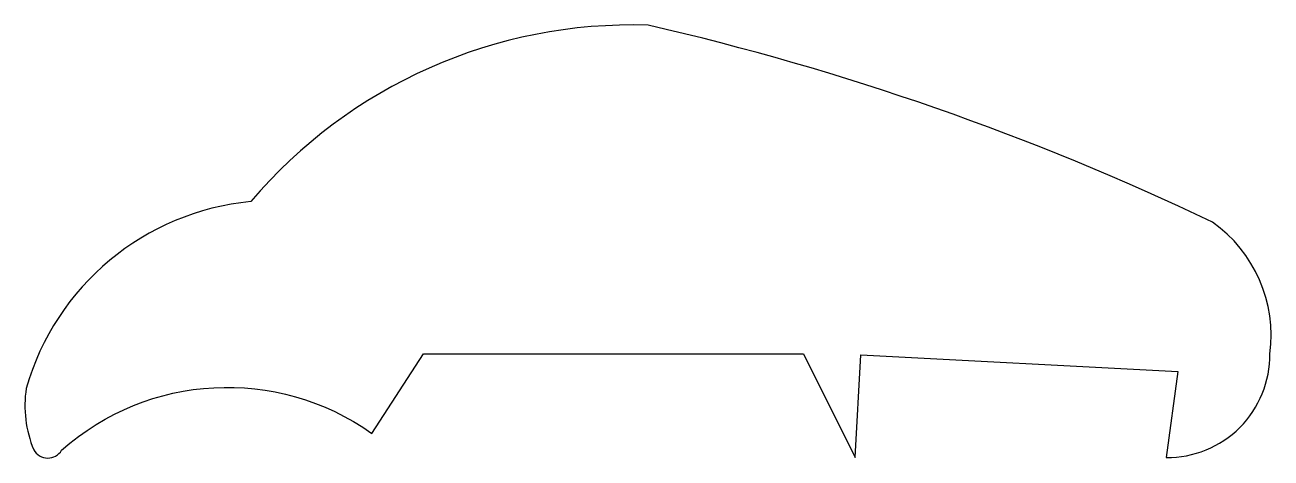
# Model space of a CAD drawing. Extents: x 354.9 to 409, y 216.2 to 235.
import ezdxf

# ---------------------------------------------------------------- set-up
doc = ezdxf.new("R2010")
doc.units = 0
doc.layers.get('0').update_dxf_attribs({"linetype": 'CONTINUOUS'})

msp = doc.modelspace()

# ---------------------------------------------------------------- linework, layer by layer
at = {"color": 7}
msp.add_lwpolyline([(354.973, 219.267, 0.138246), (355.3, 216.608, 0.577718), (356.51, 216.584, -0.348583), (369.973, 217.317), (372.223, 220.767), (388.723, 220.767), (390.973, 216.267), (391.207, 220.727), (404.978, 220.005), (404.473, 216.267, 0.420368), (408.973, 220.767, 0.279758), (406.482, 226.474, 0.0552), (381.973, 235.017, 0.228193), (364.723, 227.367, 0.308488)], format="xyb", close=True, dxfattribs=at)

doc.saveas('drawing.dxf')
